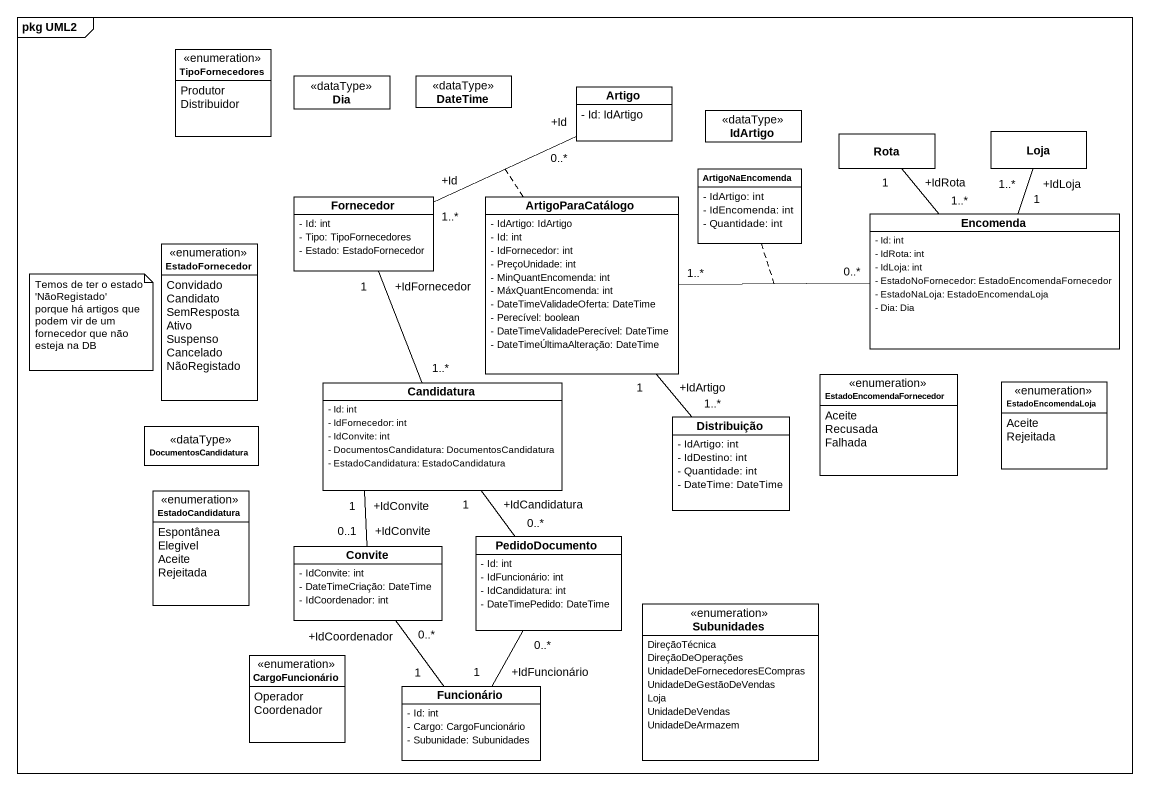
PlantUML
@startuml
mainframe pkg UML2
hide circle
hide empty members
skinparam classAttributeIconSize 0
enum TipoFornecedores {
  Produtor
  Distribuidor
}
class Dia <<dataType>>
class DateTime <<dataType>>
class Artigo {
  - Id: IdArtigo
}
class IdArtigo <<dataType>>
class Loja
class ArtigoNaEncomenda {
  - IdArtigo: int
  - IdEncomenda: int
  - Quantidade: int
}
class Rota
class Fornecedor {
  - Id: int
  - Tipo: TipoFornecedores
  - Estado: EstadoFornecedor
}
class ArtigoParaCatálogo {
  - IdArtigo: IdArtigo
  - Id: int
  - IdFornecedor: int
  - PreçoUnidade: int
  - MinQuantEncomenda: int
  - MáxQuantEncomenda: int
  - DateTimeValidadeOferta: DateTime
  - Perecível: boolean
  - DateTimeValidadePerecível: DateTime
  - DateTimeÚltimaAlteração: DateTime
}
class Encomenda {
  - Id: int
  - IdRota: int
  - IdLoja: int
  - EstadoNoFornecedor: EstadoEncomendaFornecedor
  - EstadoNaLoja: EstadoEncomendaLoja
  - Dia: Dia
}
enum EstadoFornecedor {
  Convidado
  Candidato
  SemResposta
  Ativo
  Suspenso
  Cancelado
  NãoRegistado
}
class Candidatura {
  - Id: int
  - IdFornecedor: int
  - IdConvite: int
  - DocumentosCandidatura: DocumentosCandidatura
  - EstadoCandidatura: EstadoCandidatura
}
class Distribuição {
  - IdArtigo: int
  - IdDestino: int
  - Quantidade: int
  - DateTime: DateTime
}
enum EstadoEncomendaFornecedor {
  Aceite
  Recusada
  Falhada
}
enum EstadoEncomendaLoja {
  Aceite
  Rejeitada
}
class DocumentosCandidatura <<dataType>>
enum EstadoCandidatura {
  Espontânea
  Elegivel
  Aceite
  Rejeitada
}
class Convite {
  - IdConvite: int
  - DateTimeCriação: DateTime
  - IdCoordenador: int
}
class PedidoDocumento {
  - Id: int
  - IdFuncionário: int
  - IdCandidatura: int
  - DateTimePedido: DateTime
}
enum Subunidades {
  DireçãoTécnica
  DireçãoDeOperações
  UnidadeDeFornecedoresECompras
  UnidadeDeGestãoDeVendas
  Loja
  UnidadeDeVendas
  UnidadeDeArmazem
}
enum CargoFuncionário {
  Operador
  Coordenador
}
class Funcionário {
  - Id: int
  - Cargo: CargoFuncionário
  - Subunidade: Subunidades
}
Loja "+IdLoja\n1..*" -- "1" Encomenda
Rota "+IdRota\n1" -- "1..*" Encomenda
Fornecedor "+Id\n1..*" -right- "+Id\n0..*" Artigo
(Fornecedor, Artigo) .. ArtigoParaCatálogo
Fornecedor "+IdFornecedor\n1" -- "1..*" Candidatura
ArtigoParaCatálogo "1..*" -right- "0..*" Encomenda
(ArtigoParaCatálogo, Encomenda) .. ArtigoNaEncomenda
ArtigoParaCatálogo "+IdArtigo\n1" -- "1..*" Distribuição
Candidatura "+IdConvite\n1" -- "+IdConvite\n0..1" Convite
Candidatura "+IdCandidatura\n1" -- "0..*" PedidoDocumento
Convite "0..*" -- "+IdCoordenador\n1" Funcionário
PedidoDocumento "0..*" -- "+IdFuncionário\n1" Funcionário
note as N1
  Temos de ter o estado 'NãoRegistado' porque há artigos que podem vir de um fornecedor que não esteja na DB
end note
@enduml
